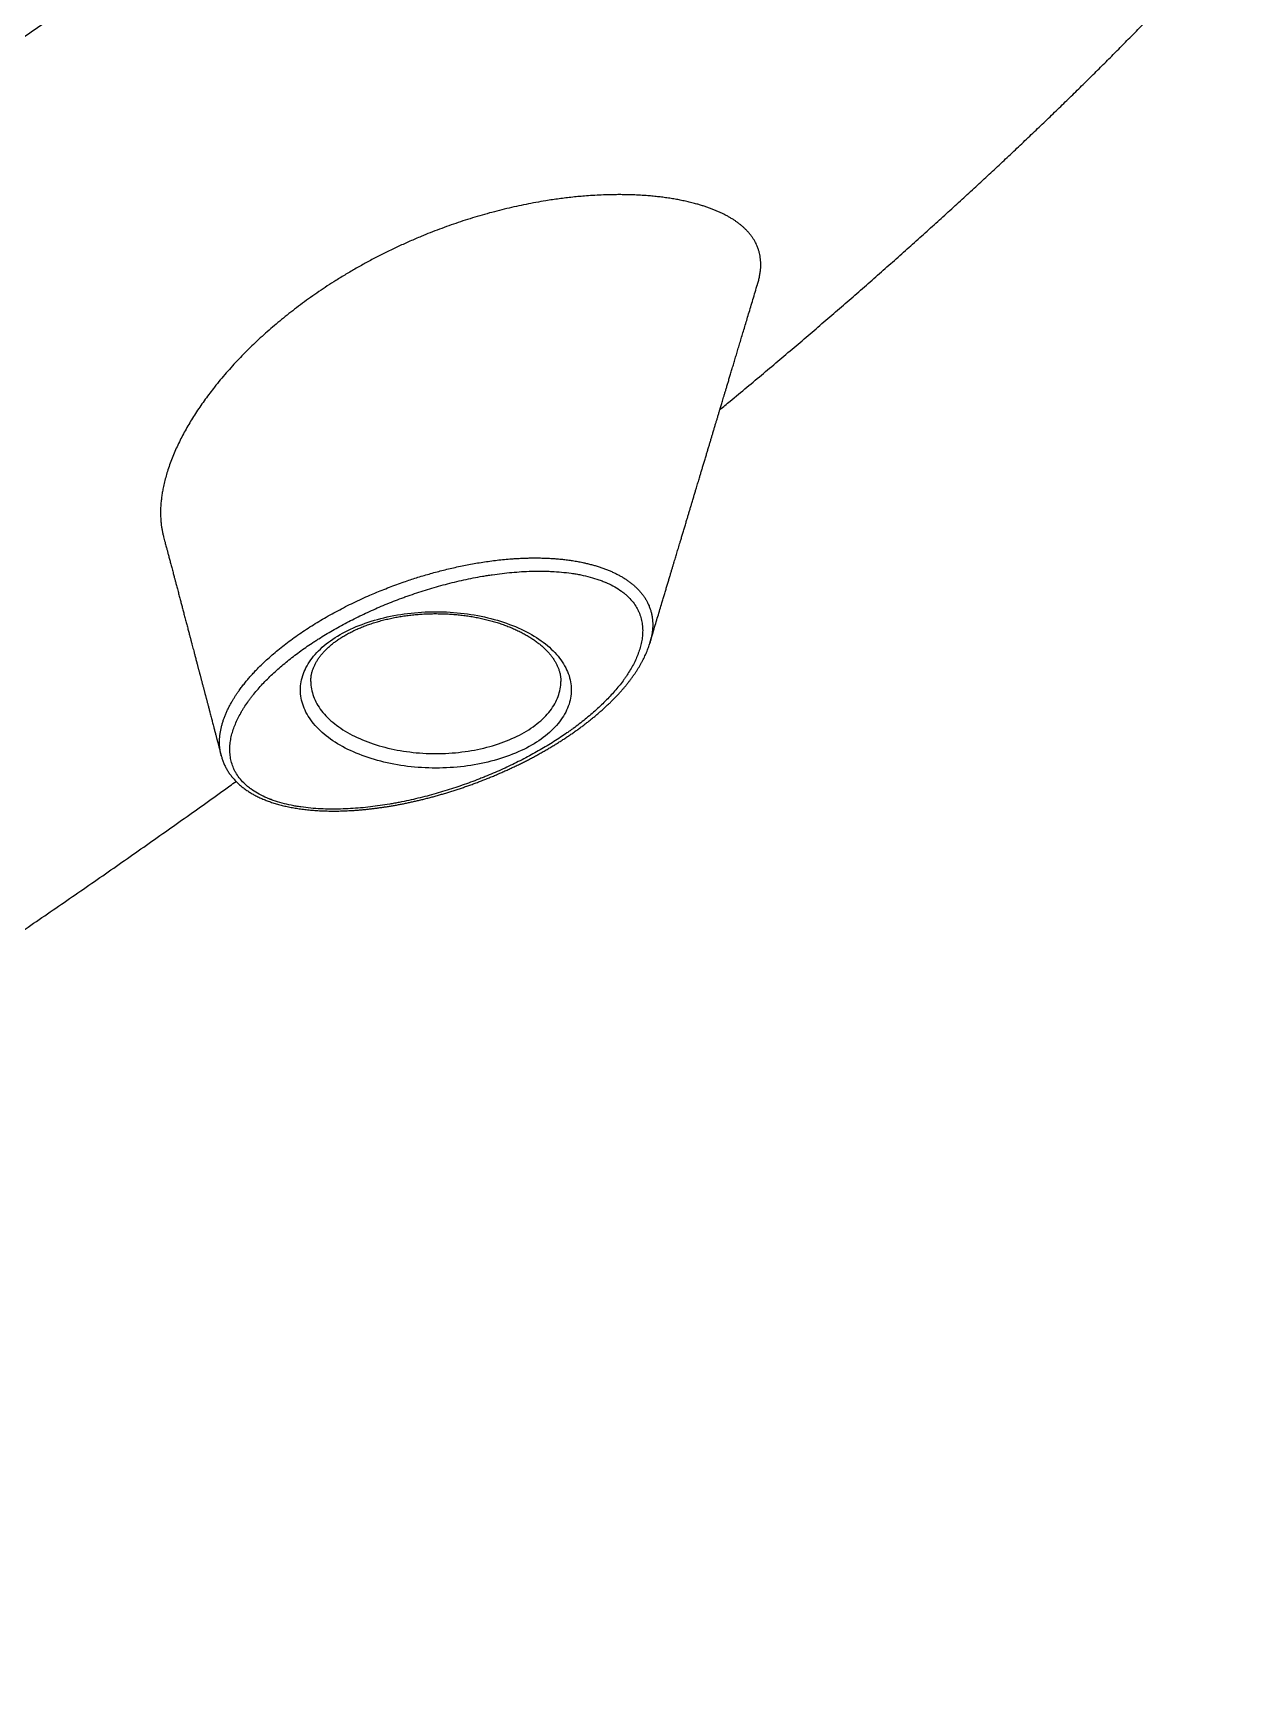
# Model space of a CAD drawing. Header units: millimetres. Extents: x 0 to 594, y 0 to 420.
# Drawn here: x 447.17 to 476.34, y 95.24 to 134.94 of the extents above; entities that cross this region are included whole.
import ezdxf

# ---------------------------------------------------------------- set-up
doc = ezdxf.new("R2010")
doc.units = ezdxf.units.MM

msp = doc.modelspace()

# ---------------------------------------------------------------- linework, layer by layer
at = {"color": 7, "linetype": 'Continuous', "lineweight": 25}
msp.add_line((451.686, 117.593), (451.686, 117.594), dxfattribs=at)
at = {"color": 7, "linetype": 'Continuous', "lineweight": 25, "flags": 128}
for points in [[(454.536, 117.849), (454.477, 117.884), (454.419, 117.92), (454.363, 117.957), (454.308, 117.995), (454.256, 118.034), (454.205, 118.073), (454.156, 118.113), (454.108, 118.154), (454.063, 118.195), (454.02, 118.238), (453.978, 118.28), (453.938, 118.324), (453.901, 118.368), (453.865, 118.413), (453.831, 118.458), (453.8, 118.503), (453.771, 118.549), (453.743, 118.596), (453.718, 118.643), (453.695, 118.69), (453.674, 118.738), (453.655, 118.786), (453.639, 118.834), (453.624, 118.882), (453.612, 118.931), (453.602, 118.98), (453.594, 119.029), (453.589, 119.078), (453.585, 119.127), (453.584, 119.176), (453.585, 119.225), (453.589, 119.274), (453.594, 119.323), (453.602, 119.372), (453.612, 119.421), (453.624, 119.469), (453.639, 119.518), (453.655, 119.566), (453.674, 119.614), (453.695, 119.661), (453.718, 119.709), (453.743, 119.755), (453.771, 119.802), (453.8, 119.848), (453.831, 119.894), (453.865, 119.939), (453.901, 119.983), (453.938, 120.027), (453.978, 120.071), (454.02, 120.114), (454.063, 120.156), (454.108, 120.198), (454.156, 120.238), (454.205, 120.279), (454.256, 120.318), (454.308, 120.356), (454.363, 120.394), (454.419, 120.431), (454.477, 120.467), (454.536, 120.502), (454.597, 120.537), (454.659, 120.57), (454.723, 120.602), (454.789, 120.634), (454.856, 120.664), (454.924, 120.694), (454.993, 120.722), (455.064, 120.749), (455.136, 120.775), (455.209, 120.801), (455.283, 120.825), (455.359, 120.847), (455.435, 120.869), (455.512, 120.89), (455.59, 120.909), (455.669, 120.927), (455.749, 120.944), (455.83, 120.96), (455.911, 120.975), (455.993, 120.988), (456.075, 121), (456.158, 121.011), (456.242, 121.02), (456.326, 121.029), (456.41, 121.036), (456.494, 121.042), (456.579, 121.046), (456.664, 121.049), (456.749, 121.051), (456.834, 121.052), (456.919, 121.051), (457.004, 121.049), (457.089, 121.046), (457.174, 121.042), (457.258, 121.036), (457.342, 121.029), (457.426, 121.02), (457.51, 121.011), (457.593, 121), (457.675, 120.988), (457.757, 120.975), (457.838, 120.96), (457.919, 120.944), (457.999, 120.927), (458.078, 120.909), (458.156, 120.89), (458.233, 120.869), (458.31, 120.847), (458.385, 120.825), (458.459, 120.801), (458.532, 120.775), (458.604, 120.749), (458.675, 120.722), (458.744, 120.694), (458.813, 120.664), (458.879, 120.634), (458.945, 120.602), (459.009, 120.57), (459.071, 120.537), (459.132, 120.502), (459.192, 120.467), (459.249, 120.431), (459.305, 120.394), (459.36, 120.356), (459.412, 120.318), (459.463, 120.279), (459.512, 120.238), (459.56, 120.198), (459.605, 120.156), (459.649, 120.114), (459.69, 120.071), (459.73, 120.027), (459.767, 119.983), (459.803, 119.939), (459.837, 119.894), (459.868, 119.848), (459.898, 119.802), (459.925, 119.755), (459.95, 119.709), (459.973, 119.661), (459.994, 119.614), (460.013, 119.566), (460.03, 119.518), (460.044, 119.469), (460.056, 119.421), (460.066, 119.372), (460.074, 119.323), (460.08, 119.274), (460.083, 119.225), (460.084, 119.176), (460.083, 119.127), (460.08, 119.078), (460.074, 119.029), (460.066, 118.98), (460.056, 118.931), (460.044, 118.882), (460.03, 118.834), (460.013, 118.786), (459.994, 118.738), (459.973, 118.69), (459.95, 118.643), (459.925, 118.596), (459.898, 118.549), (459.868, 118.503), (459.837, 118.458), (459.803, 118.413), (459.767, 118.368), (459.73, 118.324), (459.69, 118.28), (459.649, 118.238), (459.605, 118.195), (459.56, 118.154), (459.512, 118.113), (459.463, 118.073), (459.412, 118.034), (459.36, 117.995), (459.305, 117.957), (459.249, 117.92), (459.192, 117.884), (459.132, 117.849), (459.071, 117.815), (459.009, 117.781), (458.945, 117.749), (458.879, 117.718), (458.813, 117.687), (458.744, 117.658), (458.675, 117.63), (458.604, 117.602), (458.532, 117.576), (458.459, 117.551), (458.385, 117.527), (458.31, 117.504), (458.233, 117.482), (458.156, 117.462), (458.078, 117.442), (457.999, 117.424), (457.919, 117.407), (457.838, 117.391), (457.757, 117.377), (457.675, 117.363), (457.593, 117.351), (457.51, 117.341), (457.426, 117.331), (457.342, 117.323), (457.258, 117.316), (457.174, 117.31), (457.089, 117.305), (457.004, 117.302), (456.919, 117.3), (456.834, 117.3), (456.749, 117.3), (456.664, 117.302), (456.579, 117.305), (456.494, 117.31), (456.41, 117.316), (456.326, 117.323), (456.242, 117.331), (456.158, 117.341), (456.075, 117.351), (455.993, 117.363), (455.911, 117.377), (455.83, 117.391), (455.749, 117.407), (455.669, 117.424), (455.59, 117.442), (455.512, 117.462), (455.435, 117.482), (455.359, 117.504), (455.283, 117.527), (455.209, 117.551), (455.136, 117.576), (455.064, 117.602), (454.993, 117.63), (454.924, 117.658), (454.856, 117.687), (454.789, 117.718), (454.723, 117.749), (454.659, 117.781), (454.597, 117.815), (454.536, 117.849)], [(453.834, 119.38), (453.835, 119.335), (453.838, 119.289), (453.843, 119.244), (453.851, 119.199), (453.86, 119.154), (453.871, 119.109), (453.884, 119.064), (453.9, 119.02), (453.917, 118.976), (453.936, 118.932), (453.958, 118.888), (453.981, 118.845), (454.006, 118.802), (454.033, 118.759), (454.062, 118.717), (454.093, 118.675), (454.126, 118.634), (454.161, 118.594), (454.198, 118.553), (454.236, 118.514), (454.276, 118.475), (454.318, 118.437), (454.362, 118.399), (454.407, 118.362), (454.454, 118.326), (454.503, 118.29), (454.553, 118.255), (454.605, 118.221), (454.658, 118.188), (454.713, 118.155)], [(454.713, 118.155), (454.769, 118.124), (454.827, 118.093), (454.886, 118.063), (454.946, 118.034), (455.008, 118.006), (455.071, 117.979), (455.135, 117.953), (455.2, 117.927), (455.267, 117.903), (455.334, 117.88), (455.403, 117.858), (455.472, 117.837), (455.543, 117.817), (455.614, 117.798), (455.686, 117.78), (455.759, 117.763), (455.833, 117.747), (455.907, 117.733), (455.982, 117.719), (456.058, 117.707), (456.134, 117.696), (456.21, 117.686), (456.287, 117.677), (456.365, 117.669), (456.443, 117.663), (456.521, 117.657), (456.599, 117.653), (456.677, 117.65), (456.756, 117.649), (456.834, 117.648), (456.913, 117.649), (456.991, 117.65), (457.069, 117.653), (457.148, 117.657), (457.226, 117.663), (457.303, 117.669), (457.381, 117.677), (457.458, 117.686), (457.534, 117.696), (457.611, 117.707), (457.686, 117.719), (457.761, 117.733), (457.836, 117.747), (457.909, 117.763), (457.982, 117.78), (458.054, 117.798), (458.126, 117.817), (458.196, 117.837), (458.266, 117.858), (458.334, 117.88), (458.402, 117.903), (458.468, 117.927), (458.533, 117.953), (458.597, 117.979), (458.66, 118.006), (458.722, 118.034), (458.782, 118.063), (458.841, 118.093), (458.899, 118.124), (458.955, 118.155), (459.01, 118.188), (459.064, 118.221), (459.115, 118.255), (459.166, 118.29), (459.214, 118.326), (459.261, 118.362), (459.306, 118.399), (459.35, 118.437), (459.392, 118.475), (459.432, 118.514), (459.471, 118.553), (459.507, 118.594), (459.542, 118.634), (459.575, 118.675), (459.606, 118.717), (459.635, 118.759), (459.662, 118.802), (459.687, 118.845), (459.711, 118.888), (459.732, 118.932), (459.751, 118.976), (459.769, 119.02), (459.784, 119.064), (459.797, 119.109), (459.808, 119.154), (459.818, 119.199), (459.825, 119.244), (459.83, 119.289), (459.833, 119.335), (459.834, 119.38), (459.834, 119.38)]]:
    msp.add_lwpolyline(points, dxfattribs=at)
at = {"color": 7, "linetype": 'Continuous', "lineweight": 25}
for points, knots in [([(424.668, 121.002), (424.812, 121.083), (425.157, 121.276), (425.702, 121.583), (426.301, 121.923), (426.9, 122.264), (427.497, 122.606), (428.093, 122.949), (428.687, 123.293), (429.28, 123.638), (429.872, 123.984), (430.461, 124.331), (431.049, 124.678), (431.635, 125.027), (432.219, 125.376), (432.801, 125.725), (433.381, 126.075), (433.958, 126.426), (434.534, 126.777), (435.106, 127.128), (435.677, 127.48), (436.244, 127.832), (436.809, 128.184), (437.372, 128.537), (437.931, 128.889), (438.488, 129.242), (439.041, 129.594), (439.592, 129.946), (440.139, 130.298), (440.683, 130.65), (441.224, 131.002), (441.761, 131.354), (442.295, 131.705), (442.826, 132.055), (443.353, 132.405), (443.876, 132.755), (444.395, 133.104), (444.911, 133.452), (445.423, 133.8), (445.931, 134.147), (446.435, 134.493), (446.935, 134.839), (447.431, 135.183), (447.923, 135.527), (448.411, 135.869), (448.894, 136.211), (449.374, 136.551), (449.849, 136.89), (450.319, 137.228), (450.785, 137.565), (451.247, 137.901), (451.704, 138.235), (452.157, 138.568), (452.605, 138.9), (453.049, 139.23), (453.488, 139.558), (453.922, 139.885), (454.352, 140.211), (454.776, 140.535), (455.196, 140.857), (455.612, 141.177), (456.022, 141.496), (456.428, 141.813), (456.829, 142.129), (457.225, 142.442), (457.616, 142.754), (458.003, 143.064), (458.384, 143.372), (458.761, 143.677), (459.132, 143.981), (459.499, 144.283), (459.861, 144.583), (460.217, 144.881), (460.569, 145.177), (460.916, 145.471), (461.258, 145.762), (461.595, 146.051), (461.927, 146.339), (462.255, 146.624), (462.577, 146.907), (462.894, 147.187), (463.207, 147.465), (463.514, 147.742), (463.817, 148.015), (464.115, 148.287), (464.408, 148.556), (464.696, 148.823), (464.979, 149.087), (465.257, 149.349), (465.531, 149.609), (465.8, 149.866), (466.064, 150.121), (466.323, 150.374), (466.578, 150.624), (466.828, 150.872), (467.074, 151.117), (467.314, 151.36), (467.55, 151.601), (467.782, 151.839), (468.009, 152.074), (468.232, 152.308), (468.45, 152.538), (468.612, 152.712), (468.702, 152.808), (468.72, 152.828)], [0, 0, 0, 0, 0.009133, 0.021826, 0.034513, 0.047192, 0.059862, 0.072521, 0.085166, 0.097795, 0.110407, 0.123, 0.13557, 0.148118, 0.16064, 0.173135, 0.185601, 0.198035, 0.210437, 0.222804, 0.235134, 0.247425, 0.259677, 0.271886, 0.284051, 0.29617, 0.308242, 0.320265, 0.332237, 0.344156, 0.356022, 0.367831, 0.379583, 0.391276, 0.402909, 0.41448, 0.425987, 0.437429, 0.448805, 0.460114, 0.471353, 0.482521, 0.493618, 0.504642, 0.515591, 0.526465, 0.537263, 0.547982, 0.558623, 0.569183, 0.579663, 0.59006, 0.600375, 0.610605, 0.62075, 0.63081, 0.640783, 0.650668, 0.660466, 0.670174, 0.679793, 0.689321, 0.698759, 0.708105, 0.717359, 0.72652, 0.735588, 0.744563, 0.753443, 0.762229, 0.770921, 0.779517, 0.788018, 0.796423, 0.804732, 0.812946, 0.821063, 0.829083, 0.837008, 0.844835, 0.852566, 0.860201, 0.867739, 0.875181, 0.882526, 0.889775, 0.896928, 0.903985, 0.910946, 0.917811, 0.924581, 0.931257, 0.937837, 0.944323, 0.950715, 0.957014, 0.963219, 0.969331, 0.975351, 0.981279, 0.987116, 0.992862, 0.998517, 1, 1, 1, 1]), ([(463.65, 125.902), (463.731, 125.97), (463.948, 126.149), (464.297, 126.44), (464.695, 126.773), (465.088, 127.105), (465.477, 127.435), (465.86, 127.762), (466.239, 128.088), (466.612, 128.411), (466.981, 128.732), (467.344, 129.051), (467.703, 129.367), (468.056, 129.681), (468.405, 129.993), (468.748, 130.302), (469.086, 130.608), (469.419, 130.913), (469.747, 131.214), (470.07, 131.513), (470.388, 131.81), (470.7, 132.103), (471.008, 132.395), (471.31, 132.683), (471.608, 132.969), (471.9, 133.252), (472.187, 133.532), (472.469, 133.81), (472.746, 134.085), (473.018, 134.356), (473.285, 134.626), (473.547, 134.892), (473.804, 135.155), (474.056, 135.416), (474.303, 135.674), (474.545, 135.929), (474.783, 136.181), (475.015, 136.43), (475.242, 136.676), (475.465, 136.919), (475.683, 137.16), (475.896, 137.397), (476.105, 137.632), (476.253, 137.8), (476.332, 137.891), (476.344, 137.904)], [0, 0, 0, 0, 0.018269, 0.048376, 0.078194, 0.10772, 0.136951, 0.165884, 0.194517, 0.222846, 0.25087, 0.278586, 0.305993, 0.333088, 0.359869, 0.386336, 0.412485, 0.438317, 0.463829, 0.489021, 0.513892, 0.538441, 0.562667, 0.58657, 0.61015, 0.633405, 0.656337, 0.678944, 0.701228, 0.723187, 0.744824, 0.766138, 0.78713, 0.8078, 0.82815, 0.84818, 0.867892, 0.887286, 0.906364, 0.925128, 0.943578, 0.961717, 0.979545, 0.997066, 1, 1, 1, 1]), ([(464.56, 128.935), (464.56, 128.937), (464.571, 128.971), (464.588, 129.038), (464.609, 129.136), (464.622, 129.225), (464.629, 129.305), (464.631, 129.376), (464.63, 129.446), (464.624, 129.517), (464.615, 129.589), (464.6, 129.66), (464.58, 129.731), (464.557, 129.798), (464.531, 129.86), (464.502, 129.918), (464.47, 129.976), (464.433, 130.033), (464.392, 130.09), (464.346, 130.147), (464.295, 130.203), (464.242, 130.256), (464.189, 130.303), (464.136, 130.347), (464.08, 130.39), (464.021, 130.432), (463.958, 130.474), (463.891, 130.515), (463.821, 130.554), (463.749, 130.592), (463.675, 130.628), (463.6, 130.662), (463.522, 130.695), (463.442, 130.726), (463.358, 130.757), (463.273, 130.785), (463.185, 130.813), (463.087, 130.841), (462.977, 130.871), (462.856, 130.9), (462.732, 130.926), (462.606, 130.95), (462.478, 130.972), (462.348, 130.991), (462.218, 131.008), (462.085, 131.022), (461.951, 131.035), (461.815, 131.045), (461.679, 131.053), (461.543, 131.059), (461.406, 131.062), (461.269, 131.064), (461.131, 131.063), (460.993, 131.061), (460.833, 131.056), (460.65, 131.047), (460.458, 131.034), (460.281, 131.02), (460.117, 131.004), (459.955, 130.985), (459.793, 130.965), (459.632, 130.942), (459.446, 130.913), (459.234, 130.877), (458.999, 130.832), (458.767, 130.783), (458.533, 130.729), (458.298, 130.671), (458.062, 130.608), (457.828, 130.54), (457.597, 130.469), (457.369, 130.395), (457.144, 130.316), (456.921, 130.235), (456.7, 130.15), (456.464, 130.054), (456.212, 129.946), (455.947, 129.826), (455.685, 129.701), (455.427, 129.571), (455.173, 129.436), (454.923, 129.296), (454.677, 129.152), (454.446, 129.01), (454.23, 128.872), (454.029, 128.737), (453.83, 128.599), (453.635, 128.458), (453.447, 128.316), (453.265, 128.174), (453.089, 128.031), (452.916, 127.885), (452.747, 127.737), (452.581, 127.586), (452.419, 127.432), (452.26, 127.275), (452.104, 127.115), (451.953, 126.952), (451.805, 126.787), (451.662, 126.618), (451.531, 126.456), (451.411, 126.301), (451.301, 126.153), (451.195, 126.003), (451.093, 125.851), (450.996, 125.699), (450.905, 125.549), (450.819, 125.398), (450.738, 125.247), (450.661, 125.092), (450.589, 124.936), (450.521, 124.778), (450.46, 124.618), (450.406, 124.463), (450.361, 124.314), (450.322, 124.169), (450.293, 124.036), (450.27, 123.915), (450.254, 123.805), (450.241, 123.695), (450.232, 123.583), (450.228, 123.47), (450.229, 123.355), (450.235, 123.24), (450.245, 123.135), (450.26, 123.04), (450.276, 122.955), (450.289, 122.896), (450.298, 122.866), (450.298, 122.864)], [0, 0, 0, 0, 0.00034, 0.00813, 0.01592, 0.023705, 0.029311, 0.034919, 0.040526, 0.046131, 0.051831, 0.057534, 0.063237, 0.068935, 0.073656, 0.078379, 0.083103, 0.087822, 0.09265, 0.097477, 0.102342, 0.107207, 0.11121, 0.115215, 0.11922, 0.123222, 0.12734, 0.131461, 0.135583, 0.1397, 0.143703, 0.147709, 0.151715, 0.155718, 0.159826, 0.163938, 0.168051, 0.17216, 0.177588, 0.183016, 0.188487, 0.193958, 0.199557, 0.20516, 0.210764, 0.216364, 0.222156, 0.227949, 0.233742, 0.239579, 0.245418, 0.251256, 0.257206, 0.263156, 0.269105, 0.278069, 0.287033, 0.294273, 0.301513, 0.308752, 0.316019, 0.323287, 0.330554, 0.341421, 0.352291, 0.363161, 0.374029, 0.385402, 0.396777, 0.408153, 0.419526, 0.430857, 0.44219, 0.453524, 0.464858, 0.476188, 0.490348, 0.504512, 0.518675, 0.532835, 0.546994, 0.561155, 0.575317, 0.589476, 0.601609, 0.613744, 0.625881, 0.638016, 0.650149, 0.661638, 0.673129, 0.684619, 0.696108, 0.707598, 0.71909, 0.730581, 0.742071, 0.753563, 0.765057, 0.77655, 0.788042, 0.797708, 0.807376, 0.817046, 0.826714, 0.836379, 0.845586, 0.854795, 0.864004, 0.87321, 0.882499, 0.891792, 0.901084, 0.910372, 0.918557, 0.926743, 0.934928, 0.941069, 0.947213, 0.953357, 0.959498, 0.965911, 0.972327, 0.978743, 0.985155, 0.989971, 0.994791, 0.999609, 1, 1, 1, 1]), ([(461.97, 120.3), (461.982, 120.338), (462.011, 120.437), (462.058, 120.593), (462.11, 120.768), (462.161, 120.937), (462.21, 121.102), (462.253, 121.244), (462.29, 121.366), (462.32, 121.468), (462.35, 121.567), (462.379, 121.665), (462.408, 121.76), (462.435, 121.851), (462.461, 121.939), (462.486, 122.022), (462.51, 122.101), (462.532, 122.175), (462.553, 122.245), (462.573, 122.311), (462.591, 122.372), (462.609, 122.43), (462.626, 122.489), (462.645, 122.55), (462.664, 122.614), (462.684, 122.681), (462.707, 122.758), (462.733, 122.845), (462.762, 122.941), (462.792, 123.04), (462.822, 123.141), (462.85, 123.237), (462.877, 123.326), (462.902, 123.409), (462.927, 123.493), (462.952, 123.577), (462.979, 123.666), (463.007, 123.758), (463.035, 123.852), (463.062, 123.941), (463.085, 124.019), (463.106, 124.088), (463.124, 124.148), (463.142, 124.208), (463.162, 124.275), (463.184, 124.351), (463.21, 124.436), (463.237, 124.525), (463.265, 124.619), (463.295, 124.718), (463.323, 124.814), (463.351, 124.906), (463.377, 124.993), (463.403, 125.08), (463.429, 125.165), (463.453, 125.247), (463.478, 125.33), (463.503, 125.413), (463.528, 125.498), (463.552, 125.577), (463.575, 125.652), (463.594, 125.715), (463.609, 125.766), (463.621, 125.807), (463.633, 125.846), (463.644, 125.883), (463.655, 125.92), (463.667, 125.959), (463.68, 126.004), (463.695, 126.055), (463.712, 126.111), (463.731, 126.172), (463.751, 126.238), (463.772, 126.31), (463.795, 126.387), (463.82, 126.47), (463.847, 126.56), (463.876, 126.657), (463.907, 126.76), (463.939, 126.868), (463.974, 126.982), (464.009, 127.1), (464.045, 127.221), (464.083, 127.346), (464.122, 127.476), (464.162, 127.611), (464.204, 127.751), (464.248, 127.897), (464.293, 128.047), (464.341, 128.206), (464.391, 128.372), (464.443, 128.546), (464.497, 128.726), (464.536, 128.857), (464.557, 128.927), (464.56, 128.935)], [0, 0, 0, 0, 0.013362, 0.034179, 0.0544, 0.074026, 0.093055, 0.111489, 0.123567, 0.135376, 0.146914, 0.158182, 0.169181, 0.179849, 0.190013, 0.19966, 0.20879, 0.217405, 0.225502, 0.233084, 0.240149, 0.246697, 0.25349, 0.260554, 0.26796, 0.275707, 0.283796, 0.294585, 0.30587, 0.317382, 0.329086, 0.340982, 0.350464, 0.360064, 0.369783, 0.37961, 0.389217, 0.4007, 0.411601, 0.42192, 0.431655, 0.438896, 0.445777, 0.452576, 0.459733, 0.469013, 0.478839, 0.489212, 0.500132, 0.511599, 0.523613, 0.533436, 0.543597, 0.553805, 0.563627, 0.57306, 0.582104, 0.592442, 0.602219, 0.611436, 0.620092, 0.628188, 0.633185, 0.637941, 0.642457, 0.646733, 0.650789, 0.655134, 0.660422, 0.666309, 0.672794, 0.679879, 0.687562, 0.695844, 0.704725, 0.714205, 0.724778, 0.736009, 0.747897, 0.760441, 0.773643, 0.787502, 0.801344, 0.815784, 0.830823, 0.84646, 0.862696, 0.879531, 0.896964, 0.914995, 0.934527, 0.954716, 0.975561, 0.997063, 1, 1, 1, 1]), ([(450.298, 122.864), (450.299, 122.86), (450.306, 122.834), (450.319, 122.787), (450.335, 122.724), (450.351, 122.665), (450.364, 122.614), (450.376, 122.569), (450.387, 122.53), (450.397, 122.491), (450.407, 122.451), (450.419, 122.409), (450.431, 122.364), (450.443, 122.317), (450.456, 122.268), (450.469, 122.217), (450.483, 122.165), (450.498, 122.109), (450.513, 122.053), (450.528, 121.996), (450.542, 121.944), (450.553, 121.898), (450.564, 121.86), (450.573, 121.825), (450.582, 121.79), (450.593, 121.749), (450.605, 121.703), (450.619, 121.652), (450.633, 121.597), (450.648, 121.541), (450.663, 121.484), (450.677, 121.429), (450.692, 121.375), (450.705, 121.323), (450.719, 121.273), (450.732, 121.224), (450.744, 121.175), (450.757, 121.126), (450.77, 121.076), (450.784, 121.024), (450.799, 120.969), (450.814, 120.91), (450.829, 120.853), (450.844, 120.796), (450.859, 120.742), (450.873, 120.688), (450.887, 120.635), (450.9, 120.585), (450.912, 120.538), (450.924, 120.495), (450.934, 120.455), (450.944, 120.419), (450.953, 120.384), (450.962, 120.348), (450.972, 120.311), (450.984, 120.265), (450.999, 120.209), (451.016, 120.143), (451.035, 120.074), (451.051, 120.01), (451.066, 119.953), (451.079, 119.905), (451.091, 119.859), (451.102, 119.816), (451.113, 119.777), (451.122, 119.74), (451.131, 119.708), (451.139, 119.677), (451.146, 119.648), (451.153, 119.622), (451.16, 119.597), (451.166, 119.573), (451.173, 119.548), (451.18, 119.521), (451.188, 119.491), (451.197, 119.457), (451.206, 119.42), (451.216, 119.383), (451.226, 119.345), (451.236, 119.307), (451.246, 119.269), (451.256, 119.233), (451.265, 119.199), (451.273, 119.168), (451.281, 119.138), (451.288, 119.11), (451.295, 119.083), (451.301, 119.06), (451.306, 119.039), (451.312, 119.019), (451.318, 118.997), (451.324, 118.971), (451.332, 118.942), (451.34, 118.91), (451.35, 118.875), (451.36, 118.837), (451.37, 118.798), (451.381, 118.757), (451.392, 118.715), (451.403, 118.673), (451.415, 118.626), (451.428, 118.575), (451.443, 118.519), (451.457, 118.466), (451.471, 118.413), (451.485, 118.361), (451.498, 118.311), (451.51, 118.264), (451.521, 118.22), (451.533, 118.175), (451.545, 118.131), (451.555, 118.09), (451.565, 118.053), (451.574, 118.02), (451.581, 117.993), (451.586, 117.972), (451.591, 117.953), (451.597, 117.931), (451.604, 117.905), (451.612, 117.875), (451.62, 117.842), (451.63, 117.803), (451.642, 117.76), (451.655, 117.711), (451.669, 117.657), (451.679, 117.618), (451.685, 117.596), (451.685, 117.594)], [0, 0, 0, 0, 0.002312, 0.01496, 0.026888, 0.038096, 0.048583, 0.056318, 0.063608, 0.070816, 0.078407, 0.086552, 0.095098, 0.104046, 0.113397, 0.123149, 0.133271, 0.143127, 0.154706, 0.16549, 0.17548, 0.184677, 0.191345, 0.197683, 0.2044, 0.211581, 0.220734, 0.230545, 0.241012, 0.251984, 0.262757, 0.273242, 0.28344, 0.293352, 0.302976, 0.312313, 0.321366, 0.33068, 0.34005, 0.349991, 0.360503, 0.371587, 0.383242, 0.393284, 0.403713, 0.414204, 0.424189, 0.433659, 0.442614, 0.451054, 0.458337, 0.465188, 0.471687, 0.478411, 0.485472, 0.492871, 0.504601, 0.517089, 0.530337, 0.544342, 0.553534, 0.562709, 0.571408, 0.579626, 0.587364, 0.593982, 0.600204, 0.606028, 0.611456, 0.616487, 0.621121, 0.625543, 0.630123, 0.635291, 0.641048, 0.647392, 0.654325, 0.661845, 0.66876, 0.676105, 0.683392, 0.690231, 0.696622, 0.702564, 0.708058, 0.713583, 0.718567, 0.723007, 0.726905, 0.730261, 0.734582, 0.739482, 0.744967, 0.751037, 0.757691, 0.76493, 0.772291, 0.780172, 0.788272, 0.796159, 0.80383, 0.814847, 0.825387, 0.83545, 0.845093, 0.854992, 0.865347, 0.873412, 0.881733, 0.89031, 0.898746, 0.906483, 0.913517, 0.919848, 0.925476, 0.928372, 0.931941, 0.936189, 0.941118, 0.946725, 0.953012, 0.959979, 0.968428, 0.977698, 0.987792, 0.998707, 1, 1, 1, 1]), ([(451.686, 117.594), (451.682, 117.61), (451.67, 117.652), (451.658, 117.721), (451.648, 117.802), (451.644, 117.883), (451.644, 117.964), (451.649, 118.044), (451.658, 118.124), (451.671, 118.204), (451.688, 118.283), (451.709, 118.362), (451.734, 118.442), (451.762, 118.521), (451.794, 118.601), (451.829, 118.68), (451.867, 118.759), (451.908, 118.837), (451.95, 118.91), (451.991, 118.978), (452.03, 119.04), (452.072, 119.102), (452.121, 119.173), (452.18, 119.252), (452.248, 119.339), (452.319, 119.426), (452.393, 119.511), (452.471, 119.596), (452.564, 119.694), (452.675, 119.804), (452.805, 119.925), (452.941, 120.045), (453.084, 120.164), (453.236, 120.283), (453.395, 120.402), (453.559, 120.518), (453.727, 120.631), (453.898, 120.741), (454.072, 120.847), (454.251, 120.951), (454.434, 121.052), (454.62, 121.15), (454.811, 121.246), (455.006, 121.339), (455.194, 121.424), (455.373, 121.501), (455.544, 121.571), (455.718, 121.64), (455.894, 121.706), (456.061, 121.765), (456.219, 121.819), (456.368, 121.867), (456.518, 121.914), (456.671, 121.958), (456.825, 122.001), (456.981, 122.042), (457.139, 122.081), (457.3, 122.118), (457.463, 122.153), (457.627, 122.186), (457.793, 122.216), (457.962, 122.243), (458.132, 122.268), (458.306, 122.29), (458.48, 122.308), (458.637, 122.321), (458.775, 122.331), (458.895, 122.337), (459.016, 122.341), (459.137, 122.344), (459.258, 122.344), (459.38, 122.342), (459.503, 122.338), (459.625, 122.331), (459.748, 122.322), (459.871, 122.311), (459.993, 122.296), (460.116, 122.279), (460.238, 122.258), (460.35, 122.236), (460.453, 122.213), (460.546, 122.19), (460.638, 122.165), (460.729, 122.138), (460.819, 122.108), (460.907, 122.076), (460.993, 122.042), (461.076, 122.005), (461.155, 121.968), (461.231, 121.928), (461.305, 121.887), (461.375, 121.843), (461.443, 121.797), (461.508, 121.749), (461.569, 121.7), (461.63, 121.646), (461.69, 121.587), (461.747, 121.524), (461.799, 121.458), (461.846, 121.391), (461.888, 121.323), (461.925, 121.251), (461.958, 121.176), (461.985, 121.098), (462.007, 121.02), (462.023, 120.94), (462.033, 120.859), (462.038, 120.778), (462.038, 120.696), (462.033, 120.615), (462.024, 120.533), (462.009, 120.453), (461.992, 120.375), (461.977, 120.324), (461.97, 120.3)], [0, 0, 0, 0, 0.004584, 0.012478, 0.020377, 0.028278, 0.036173, 0.043951, 0.05173, 0.059508, 0.067347, 0.075187, 0.083027, 0.091021, 0.099016, 0.107011, 0.115045, 0.12308, 0.131115, 0.137649, 0.144183, 0.150723, 0.157264, 0.166683, 0.176104, 0.185523, 0.194977, 0.204433, 0.213887, 0.228031, 0.24218, 0.256329, 0.270473, 0.28536, 0.300252, 0.315145, 0.330033, 0.344564, 0.359099, 0.373635, 0.388166, 0.402697, 0.417233, 0.431769, 0.446301, 0.458383, 0.47047, 0.482558, 0.494645, 0.506727, 0.51655, 0.526375, 0.536199, 0.546058, 0.555918, 0.565776, 0.575763, 0.58575, 0.595736, 0.605777, 0.61582, 0.62586, 0.63608, 0.646305, 0.656529, 0.666748, 0.673678, 0.68061, 0.68754, 0.694516, 0.701493, 0.708468, 0.715539, 0.722614, 0.729687, 0.736757, 0.743966, 0.751174, 0.758433, 0.765692, 0.771462, 0.777237, 0.783012, 0.788782, 0.794708, 0.80064, 0.806572, 0.812497, 0.818323, 0.824155, 0.829986, 0.835812, 0.841833, 0.847859, 0.853887, 0.859908, 0.867035, 0.874167, 0.881295, 0.888578, 0.895864, 0.903148, 0.911122, 0.919097, 0.927133, 0.935169, 0.943391, 0.951618, 0.959846, 0.968068, 0.976265, 0.984465, 0.992662, 1, 1, 1, 1]), ([(461.349, 119.429), (461.365, 119.45), (461.38, 119.471), (461.409, 119.514), (461.424, 119.536), (461.466, 119.601), (461.493, 119.645), (461.544, 119.732), (461.568, 119.776), (461.612, 119.864), (461.633, 119.909), (461.672, 119.998), (461.689, 120.043), (461.721, 120.133), (461.735, 120.178), (461.759, 120.27), (461.769, 120.316), (461.781, 120.385), (461.784, 120.408), (461.79, 120.454), (461.792, 120.477), (461.797, 120.547), (461.798, 120.593), (461.794, 120.685), (461.79, 120.731), (461.776, 120.823), (461.766, 120.868), (461.739, 120.959), (461.723, 121.004), (461.701, 121.055), (461.698, 121.061), (461.693, 121.072), (461.69, 121.077), (461.682, 121.094), (461.676, 121.105), (461.659, 121.139), (461.646, 121.161), (461.606, 121.226), (461.575, 121.269), (461.506, 121.352), (461.468, 121.393), (461.415, 121.442), (461.404, 121.452), (461.382, 121.472), (461.37, 121.481), (461.336, 121.51), (461.312, 121.528), (461.237, 121.582), (461.184, 121.616), (461.071, 121.681), (461.011, 121.712), (460.939, 121.744), (460.931, 121.747), (460.915, 121.754), (460.907, 121.758), (460.883, 121.768), (460.866, 121.775), (460.817, 121.795), (460.783, 121.807), (460.681, 121.843), (460.61, 121.865), (460.466, 121.904), (460.391, 121.921), (460.296, 121.94), (460.277, 121.944), (460.239, 121.951), (460.22, 121.955), (460.162, 121.964), (460.123, 121.97), (460.007, 121.987), (459.928, 121.996), (459.771, 122.011), (459.692, 122.016), (459.572, 122.022), (459.532, 122.023), (459.472, 122.025), (459.452, 122.026), (459.412, 122.026), (459.392, 122.027), (459.291, 122.027), (459.211, 122.027), (459.052, 122.022), (458.972, 122.019), (458.814, 122.009), (458.735, 122.003), (458.578, 121.989), (458.5, 121.981), (458.344, 121.962), (458.266, 121.952), (458.15, 121.935), (458.111, 121.929), (458.053, 121.92), (458.034, 121.917), (457.995, 121.91), (457.976, 121.907), (457.88, 121.891), (457.804, 121.877), (457.577, 121.832), (457.428, 121.8), (457.135, 121.729), (456.991, 121.691), (456.706, 121.61), (456.565, 121.566), (456.357, 121.498), (456.288, 121.475), (456.203, 121.445), (456.186, 121.439), (456.151, 121.427), (456.134, 121.421), (456.084, 121.403), (456.05, 121.39), (455.882, 121.328), (455.75, 121.277), (455.492, 121.17), (455.366, 121.115), (455.118, 121.002), (454.996, 120.943), (454.757, 120.823), (454.64, 120.762), (454.411, 120.635), (454.299, 120.571), (454.134, 120.471), (454.079, 120.437), (453.999, 120.386), (453.972, 120.369), (453.932, 120.343), (453.919, 120.335), (453.893, 120.318), (453.879, 120.309), (453.761, 120.231), (453.66, 120.16), (453.463, 120.016), (453.368, 119.943), (453.184, 119.794), (453.095, 119.719), (452.924, 119.565), (452.842, 119.487), (452.686, 119.328), (452.612, 119.247), (452.506, 119.124), (452.472, 119.082), (452.422, 119.02), (452.406, 118.999), (452.374, 118.956), (452.358, 118.935), (452.312, 118.871), (452.282, 118.828), (452.24, 118.763), (452.226, 118.741), (452.199, 118.698), (452.185, 118.676), (452.122, 118.566), (452.076, 118.478), (452.018, 118.344), (452.001, 118.3), (451.969, 118.21), (451.955, 118.165), (451.931, 118.074), (451.92, 118.028), (451.904, 117.937), (451.898, 117.891), (451.894, 117.833), (451.893, 117.821), (451.892, 117.798), (451.891, 117.787), (451.89, 117.752), (451.89, 117.729), (451.893, 117.659), (451.897, 117.613), (451.911, 117.521), (451.92, 117.476), (451.946, 117.385), (451.962, 117.34), (451.992, 117.272), (452.002, 117.25), (452.017, 117.222), (452.02, 117.217), (452.026, 117.205), (452.035, 117.189), (452.045, 117.172), (452.079, 117.118), (452.109, 117.075), (452.178, 116.991), (452.216, 116.951), (452.269, 116.901), (452.279, 116.891), (452.296, 116.877), (452.302, 116.872), (452.313, 116.862), (452.319, 116.858), (452.348, 116.834), (452.372, 116.815), (452.446, 116.761), (452.552, 116.692), (452.672, 116.631), (452.766, 116.588), (452.799, 116.575), (452.84, 116.558), (452.849, 116.555), (452.865, 116.548), (452.874, 116.545), (452.899, 116.535), (452.916, 116.529), (453.002, 116.499), (453.073, 116.477), (453.217, 116.438), (453.291, 116.421), (453.404, 116.398), (453.443, 116.39), (453.5, 116.38), (453.52, 116.377), (453.559, 116.371), (453.578, 116.368), (453.676, 116.354), (453.754, 116.345), (453.912, 116.33), (453.991, 116.324), (454.15, 116.316), (454.23, 116.314), (454.35, 116.313), (454.39, 116.313), (454.45, 116.313), (454.47, 116.314), (454.51, 116.314), (454.53, 116.315), (454.631, 116.317), (454.711, 116.321), (454.87, 116.33), (454.949, 116.336), (455.106, 116.35), (455.185, 116.358), (455.341, 116.377), (455.419, 116.387), (455.573, 116.409), (455.65, 116.421), (455.766, 116.441), (455.804, 116.447), (455.88, 116.461), (455.919, 116.469), (456.109, 116.505), (456.258, 116.538), (456.552, 116.609), (456.696, 116.647), (456.981, 116.728), (457.121, 116.771), (457.397, 116.861), (457.534, 116.908), (457.735, 116.983), (457.802, 117.008), (457.885, 117.04), (457.901, 117.047), (457.934, 117.06), (457.951, 117.067), (458, 117.086), (458.033, 117.1), (458.195, 117.167), (458.323, 117.222), (458.572, 117.336), (458.694, 117.394), (458.933, 117.514), (459.05, 117.576), (459.28, 117.702), (459.392, 117.767), (459.611, 117.9), (459.718, 117.968), (459.875, 118.072), (459.927, 118.107), (459.991, 118.151), (460.004, 118.16), (460.029, 118.178), (460.042, 118.187), (460.079, 118.214), (460.104, 118.232), (460.228, 118.322), (460.324, 118.396), (460.509, 118.545), (460.598, 118.621), (460.768, 118.775), (460.85, 118.854), (461.007, 119.013), (461.081, 119.094), (461.187, 119.218), (461.221, 119.259), (461.287, 119.343), (461.319, 119.386), (461.349, 119.429)], [0, 0, 0, 0, 0.003906, 0.003906, 0.007812, 0.007812, 0.015625, 0.015625, 0.023437, 0.023437, 0.03125, 0.03125, 0.039062, 0.039062, 0.046875, 0.046875, 0.054687, 0.054687, 0.058594, 0.058594, 0.0625, 0.0625, 0.070312, 0.070312, 0.078125, 0.078125, 0.085937, 0.085937, 0.09375, 0.09375, 0.094727, 0.094727, 0.095703, 0.095703, 0.097656, 0.097656, 0.101562, 0.101562, 0.109375, 0.109375, 0.117187, 0.117187, 0.119141, 0.119141, 0.121094, 0.121094, 0.125, 0.125, 0.132812, 0.132812, 0.140625, 0.140625, 0.141602, 0.141602, 0.142578, 0.142578, 0.144531, 0.144531, 0.148437, 0.148437, 0.15625, 0.15625, 0.164062, 0.164062, 0.166016, 0.166016, 0.167969, 0.167969, 0.171875, 0.171875, 0.179687, 0.179687, 0.1875, 0.1875, 0.191406, 0.191406, 0.193359, 0.193359, 0.195312, 0.195312, 0.203125, 0.203125, 0.210937, 0.210937, 0.21875, 0.21875, 0.226562, 0.226562, 0.234375, 0.234375, 0.238281, 0.238281, 0.240234, 0.240234, 0.242187, 0.242187, 0.25, 0.25, 0.265625, 0.265625, 0.28125, 0.28125, 0.296875, 0.296875, 0.304687, 0.304687, 0.306641, 0.306641, 0.308594, 0.308594, 0.3125, 0.3125, 0.328125, 0.328125, 0.34375, 0.34375, 0.359375, 0.359375, 0.375, 0.375, 0.390625, 0.390625, 0.398437, 0.398437, 0.402344, 0.402344, 0.404297, 0.404297, 0.40625, 0.40625, 0.421875, 0.421875, 0.4375, 0.4375, 0.453125, 0.453125, 0.46875, 0.46875, 0.484375, 0.484375, 0.492187, 0.492187, 0.496094, 0.496094, 0.5, 0.5, 0.507812, 0.507812, 0.511719, 0.511719, 0.515625, 0.515625, 0.53125, 0.53125, 0.539062, 0.539062, 0.546875, 0.546875, 0.554687, 0.554687, 0.5625, 0.5625, 0.564453, 0.564453, 0.566406, 0.566406, 0.570312, 0.570312, 0.578125, 0.578125, 0.585937, 0.585937, 0.59375, 0.59375, 0.597656, 0.597656, 0.598633, 0.598633, 0.599609, 0.601562, 0.601562, 0.609375, 0.609375, 0.617187, 0.617187, 0.619141, 0.619141, 0.620117, 0.620117, 0.621094, 0.621094, 0.625, 0.625, 0.632812, 0.640625, 0.640625, 0.644531, 0.644531, 0.645508, 0.645508, 0.646484, 0.646484, 0.648437, 0.648437, 0.65625, 0.65625, 0.664062, 0.664062, 0.667969, 0.667969, 0.669922, 0.669922, 0.671875, 0.671875, 0.679687, 0.679687, 0.6875, 0.6875, 0.695312, 0.695312, 0.699219, 0.699219, 0.701172, 0.701172, 0.703125, 0.703125, 0.710937, 0.710937, 0.71875, 0.71875, 0.726562, 0.726562, 0.734375, 0.734375, 0.742187, 0.742187, 0.746094, 0.746094, 0.75, 0.75, 0.765625, 0.765625, 0.78125, 0.78125, 0.796875, 0.796875, 0.8125, 0.8125, 0.820312, 0.820312, 0.822266, 0.822266, 0.824219, 0.824219, 0.828125, 0.828125, 0.84375, 0.84375, 0.859375, 0.859375, 0.875, 0.875, 0.890625, 0.890625, 0.90625, 0.90625, 0.914062, 0.914062, 0.916016, 0.916016, 0.917969, 0.917969, 0.921875, 0.921875, 0.9375, 0.9375, 0.953125, 0.953125, 0.96875, 0.96875, 0.984375, 0.984375, 0.992187, 0.992187, 1, 1, 1, 1]), ([(453.834, 119.38), (453.834, 119.386), (453.834, 119.404), (453.836, 119.434), (453.839, 119.47), (453.843, 119.506), (453.85, 119.542), (453.858, 119.578), (453.867, 119.614), (453.878, 119.65), (453.89, 119.685), (453.904, 119.72), (453.919, 119.755), (453.936, 119.79), (453.954, 119.824), (453.973, 119.859), (453.994, 119.893), (454.016, 119.927), (454.04, 119.96), (454.065, 119.993), (454.092, 120.027), (454.119, 120.059), (454.149, 120.092), (454.179, 120.124), (454.211, 120.156), (454.244, 120.188), (454.279, 120.219), (454.315, 120.25), (454.352, 120.28), (454.39, 120.31), (454.43, 120.34), (454.471, 120.37), (454.513, 120.398), (454.557, 120.427), (454.601, 120.455), (454.647, 120.482), (454.694, 120.509), (454.742, 120.535), (454.792, 120.561), (454.842, 120.586), (454.893, 120.611), (454.946, 120.635), (454.999, 120.658), (455.054, 120.681), (455.109, 120.703), (455.166, 120.725), (455.223, 120.745), (455.281, 120.765), (455.34, 120.785), (455.4, 120.803), (455.461, 120.821), (455.522, 120.838), (455.584, 120.854), (455.647, 120.87), (455.711, 120.885), (455.775, 120.899), (455.839, 120.912), (455.905, 120.924), (455.97, 120.935), (456.036, 120.946), (456.103, 120.956), (456.17, 120.965), (456.237, 120.973), (456.305, 120.98), (456.373, 120.986), (456.441, 120.992), (456.51, 120.996), (456.578, 121), (456.647, 121.003), (456.716, 121.005), (456.785, 121.006), (456.854, 121.006), (456.923, 121.005), (456.992, 121.004), (457.061, 121.001), (457.129, 120.998), (457.198, 120.994), (457.266, 120.989), (457.334, 120.983), (457.402, 120.976), (457.47, 120.968), (457.537, 120.96), (457.604, 120.95), (457.67, 120.94), (457.736, 120.929), (457.801, 120.917), (457.866, 120.904), (457.931, 120.891), (457.994, 120.876), (458.057, 120.861), (458.12, 120.845), (458.182, 120.828), (458.243, 120.811), (458.303, 120.793), (458.362, 120.774), (458.421, 120.754), (458.478, 120.733), (458.535, 120.712), (458.591, 120.691), (458.646, 120.668), (458.7, 120.645), (458.753, 120.621), (458.805, 120.597), (458.856, 120.572), (458.905, 120.546), (458.954, 120.52), (459.002, 120.493), (459.048, 120.466), (459.093, 120.439), (459.137, 120.41), (459.18, 120.382), (459.221, 120.353), (459.261, 120.323), (459.3, 120.293), (459.338, 120.263), (459.374, 120.232), (459.409, 120.201), (459.443, 120.17), (459.475, 120.138), (459.506, 120.106), (459.536, 120.074), (459.564, 120.042), (459.591, 120.009), (459.616, 119.976), (459.64, 119.943), (459.663, 119.909), (459.685, 119.876), (459.705, 119.842), (459.723, 119.808), (459.74, 119.774), (459.756, 119.74), (459.771, 119.705), (459.783, 119.67), (459.795, 119.635), (459.805, 119.6), (459.814, 119.565), (459.821, 119.529), (459.827, 119.494), (459.831, 119.458), (459.833, 119.422), (459.834, 119.396), (459.834, 119.382), (459.834, 119.38)], [0, 0, 0, 0, 0.003886, 0.011759, 0.019624, 0.027468, 0.035278, 0.043046, 0.050764, 0.058428, 0.066036, 0.073587, 0.081083, 0.088526, 0.09592, 0.103268, 0.110575, 0.117844, 0.12508, 0.132287, 0.139467, 0.146625, 0.153764, 0.160887, 0.167996, 0.175094, 0.182182, 0.189263, 0.196338, 0.203409, 0.210477, 0.217544, 0.224609, 0.231675, 0.238741, 0.245808, 0.252876, 0.259947, 0.267021, 0.274097, 0.281176, 0.288259, 0.295345, 0.302434, 0.309527, 0.316624, 0.323724, 0.330828, 0.337935, 0.345046, 0.35216, 0.359277, 0.366397, 0.373521, 0.380647, 0.387776, 0.394907, 0.402042, 0.409178, 0.416316, 0.423457, 0.430599, 0.437743, 0.444889, 0.452036, 0.459184, 0.466333, 0.473484, 0.480634, 0.487786, 0.494937, 0.502089, 0.509241, 0.516393, 0.523544, 0.530695, 0.537846, 0.544995, 0.552143, 0.55929, 0.566436, 0.573581, 0.580723, 0.587864, 0.595003, 0.60214, 0.609274, 0.616406, 0.623535, 0.630662, 0.637786, 0.644906, 0.652023, 0.659137, 0.666248, 0.673355, 0.680458, 0.687558, 0.694654, 0.701746, 0.708835, 0.715919, 0.723, 0.730077, 0.737151, 0.744221, 0.751288, 0.758352, 0.765413, 0.772473, 0.779531, 0.786588, 0.793644, 0.800701, 0.807759, 0.814819, 0.821883, 0.828952, 0.836027, 0.843111, 0.850205, 0.857311, 0.864432, 0.871572, 0.878732, 0.885916, 0.893128, 0.900371, 0.907649, 0.914967, 0.922328, 0.929736, 0.937195, 0.944707, 0.952275, 0.9599, 0.96758, 0.975313, 0.983093, 0.990914, 0.998764, 1, 1, 1, 1]), ([(461.632, 119.602), (461.639, 119.613), (461.66, 119.644), (461.692, 119.695), (461.728, 119.755), (461.762, 119.815), (461.794, 119.874), (461.824, 119.932), (461.852, 119.99), (461.878, 120.048), (461.902, 120.105), (461.924, 120.162), (461.944, 120.218), (461.96, 120.264), (461.968, 120.292), (461.97, 120.3)], [0, 0, 0, 0, 0.04882, 0.139234, 0.228103, 0.315292, 0.400929, 0.485131, 0.568008, 0.649666, 0.730203, 0.809713, 0.888327, 0.965799, 1, 1, 1, 1]), ([(451.686, 117.593), (451.689, 117.581), (451.696, 117.555), (451.708, 117.515), (451.723, 117.472), (451.739, 117.43), (451.757, 117.388), (451.776, 117.348), (451.797, 117.307), (451.819, 117.268), (451.842, 117.229), (451.866, 117.191), (451.892, 117.154), (451.919, 117.118), (451.947, 117.082), (451.977, 117.047), (452.008, 117.012), (452.04, 116.978), (452.073, 116.946), (452.108, 116.914), (452.143, 116.882), (452.18, 116.852), (452.219, 116.822), (452.258, 116.792), (452.299, 116.764), (452.34, 116.736), (452.382, 116.71), (452.426, 116.684), (452.47, 116.659), (452.516, 116.635), (452.563, 116.611), (452.612, 116.588), (452.661, 116.566), (452.711, 116.544), (452.762, 116.524), (452.814, 116.504), (452.868, 116.485), (452.922, 116.467), (452.977, 116.45), (453.033, 116.433), (453.09, 116.417), (453.149, 116.402), (453.208, 116.388), (453.269, 116.374), (453.33, 116.362), (453.393, 116.35), (453.457, 116.338), (453.522, 116.328), (453.588, 116.318), (453.655, 116.309), (453.723, 116.301), (453.792, 116.294), (453.862, 116.288), (453.933, 116.282), (454.006, 116.278), (454.079, 116.274), (454.154, 116.271), (454.229, 116.269), (454.306, 116.267), (454.384, 116.267), (454.464, 116.268), (454.544, 116.269), (454.625, 116.271), (454.707, 116.275), (454.79, 116.279), (454.874, 116.284), (454.959, 116.29), (455.046, 116.298), (455.133, 116.306), (455.221, 116.315), (455.31, 116.325), (455.4, 116.336), (455.491, 116.349), (455.583, 116.362), (455.676, 116.376), (455.77, 116.392), (455.864, 116.408), (455.959, 116.426), (456.055, 116.444), (456.151, 116.464), (456.248, 116.485), (456.346, 116.507), (456.446, 116.53), (456.546, 116.554), (456.646, 116.58), (456.746, 116.606), (456.846, 116.633), (456.946, 116.662), (457.046, 116.691), (457.147, 116.721), (457.247, 116.753), (457.348, 116.785), (457.449, 116.819), (457.55, 116.854), (457.652, 116.89), (457.754, 116.927), (457.856, 116.966), (457.959, 117.005), (458.062, 117.046), (458.165, 117.088), (458.266, 117.13), (458.367, 117.173), (458.468, 117.218), (458.568, 117.263), (458.667, 117.309), (458.765, 117.356), (458.863, 117.403), (458.96, 117.452), (459.056, 117.501), (459.151, 117.551), (459.246, 117.603), (459.341, 117.655), (459.434, 117.708), (459.526, 117.761), (459.618, 117.816), (459.708, 117.87), (459.797, 117.926), (459.885, 117.982), (459.971, 118.039), (460.056, 118.096), (460.14, 118.154), (460.222, 118.212), (460.302, 118.271), (460.382, 118.33), (460.459, 118.389), (460.535, 118.449), (460.61, 118.509), (460.682, 118.57), (460.753, 118.63), (460.822, 118.691), (460.89, 118.753), (460.957, 118.814), (461.021, 118.876), (461.084, 118.938), (461.144, 118.999), (461.202, 119.06), (461.258, 119.122), (461.312, 119.183), (461.364, 119.244), (461.414, 119.305), (461.462, 119.366), (461.509, 119.427), (461.553, 119.488), (461.595, 119.546), (461.62, 119.584), (461.632, 119.602)], [0, 0, 0, 0, 0.003976, 0.009016, 0.014013, 0.018959, 0.023859, 0.028715, 0.033529, 0.038306, 0.043038, 0.047745, 0.052413, 0.057055, 0.061678, 0.066286, 0.070884, 0.075475, 0.080069, 0.08449, 0.089049, 0.093613, 0.09817, 0.102713, 0.107234, 0.111728, 0.116187, 0.120606, 0.125099, 0.129624, 0.134161, 0.138709, 0.143267, 0.147833, 0.152405, 0.156981, 0.161542, 0.166157, 0.170796, 0.175462, 0.180161, 0.1849, 0.189683, 0.194517, 0.199415, 0.204277, 0.209249, 0.214282, 0.219373, 0.224514, 0.229698, 0.234915, 0.240186, 0.245565, 0.251003, 0.256508, 0.262087, 0.267748, 0.273502, 0.279342, 0.285243, 0.291235, 0.297314, 0.303471, 0.309698, 0.315996, 0.322416, 0.328914, 0.335497, 0.342175, 0.348959, 0.35586, 0.362843, 0.369916, 0.37708, 0.384337, 0.391687, 0.399131, 0.406667, 0.414296, 0.422014, 0.429812, 0.437854, 0.44594, 0.454073, 0.46226, 0.470504, 0.478809, 0.48718, 0.495622, 0.504139, 0.512737, 0.521421, 0.530196, 0.539068, 0.548042, 0.557126, 0.566325, 0.575661, 0.584969, 0.594299, 0.603654, 0.613034, 0.62244, 0.631874, 0.641337, 0.650831, 0.660356, 0.669913, 0.679504, 0.68913, 0.698791, 0.708489, 0.718237, 0.727934, 0.737633, 0.747328, 0.757014, 0.766687, 0.776341, 0.785974, 0.79558, 0.805155, 0.814696, 0.824198, 0.833657, 0.843071, 0.852436, 0.861744, 0.87089, 0.880269, 0.889519, 0.898647, 0.907661, 0.916567, 0.925373, 0.934084, 0.942707, 0.951248, 0.959711, 0.968101, 0.976424, 0.984685, 0.992887, 1, 1, 1, 1]), ([(415.958, 95.243), (416.004, 95.265), (416.211, 95.366), (416.579, 95.546), (417.064, 95.784), (417.552, 96.026), (418.044, 96.272), (418.539, 96.521), (419.037, 96.773), (419.539, 97.029), (420.044, 97.288), (420.552, 97.55), (421.062, 97.816), (421.576, 98.085), (422.093, 98.358), (422.612, 98.633), (423.134, 98.912), (423.658, 99.194), (424.185, 99.479), (424.715, 99.767), (425.246, 100.058), (425.78, 100.352), (426.316, 100.649), (426.854, 100.949), (427.394, 101.252), (427.935, 101.557), (428.479, 101.866), (429.023, 102.177), (429.57, 102.491), (430.118, 102.807), (430.667, 103.126), (431.217, 103.447), (431.768, 103.771), (432.321, 104.097), (432.874, 104.426), (433.427, 104.757), (433.982, 105.09), (434.537, 105.425), (435.092, 105.763), (435.648, 106.102), (436.204, 106.443), (436.76, 106.786), (437.316, 107.132), (437.871, 107.478), (438.427, 107.827), (438.982, 108.177), (439.536, 108.528), (440.09, 108.882), (440.644, 109.236), (441.196, 109.592), (441.747, 109.949), (442.298, 110.307), (442.847, 110.667), (443.394, 111.027), (443.941, 111.388), (444.485, 111.751), (445.028, 112.114), (445.57, 112.477), (446.109, 112.842), (446.647, 113.207), (447.182, 113.572), (447.715, 113.938), (448.246, 114.304), (448.775, 114.67), (449.301, 115.037), (449.824, 115.404), (450.345, 115.77), (450.863, 116.137), (451.378, 116.504), (451.77, 116.784), (451.99, 116.943), (452.04, 116.979)], [0, 0, 0, 0, 0.003628, 0.016305, 0.029096, 0.042, 0.055014, 0.068138, 0.081369, 0.094705, 0.108146, 0.121688, 0.135331, 0.149072, 0.162909, 0.176841, 0.190864, 0.204977, 0.219178, 0.233464, 0.247833, 0.262283, 0.276811, 0.291414, 0.306091, 0.320838, 0.335654, 0.350535, 0.365479, 0.380482, 0.395543, 0.410659, 0.425826, 0.441042, 0.456304, 0.47161, 0.486955, 0.502337, 0.517754, 0.533201, 0.548677, 0.564178, 0.579701, 0.595243, 0.6108, 0.626371, 0.641951, 0.657537, 0.673128, 0.688718, 0.704304, 0.719884, 0.735454, 0.75101, 0.76655, 0.78207, 0.797568, 0.813041, 0.828485, 0.843897, 0.859274, 0.874614, 0.889913, 0.905169, 0.920378, 0.935538, 0.950645, 0.965698, 0.980692, 0.995626, 1, 1, 1, 1])]:
    msp.add_open_spline(points, degree=3, knots=knots, dxfattribs=at)

doc.saveas('drawing.dxf')
